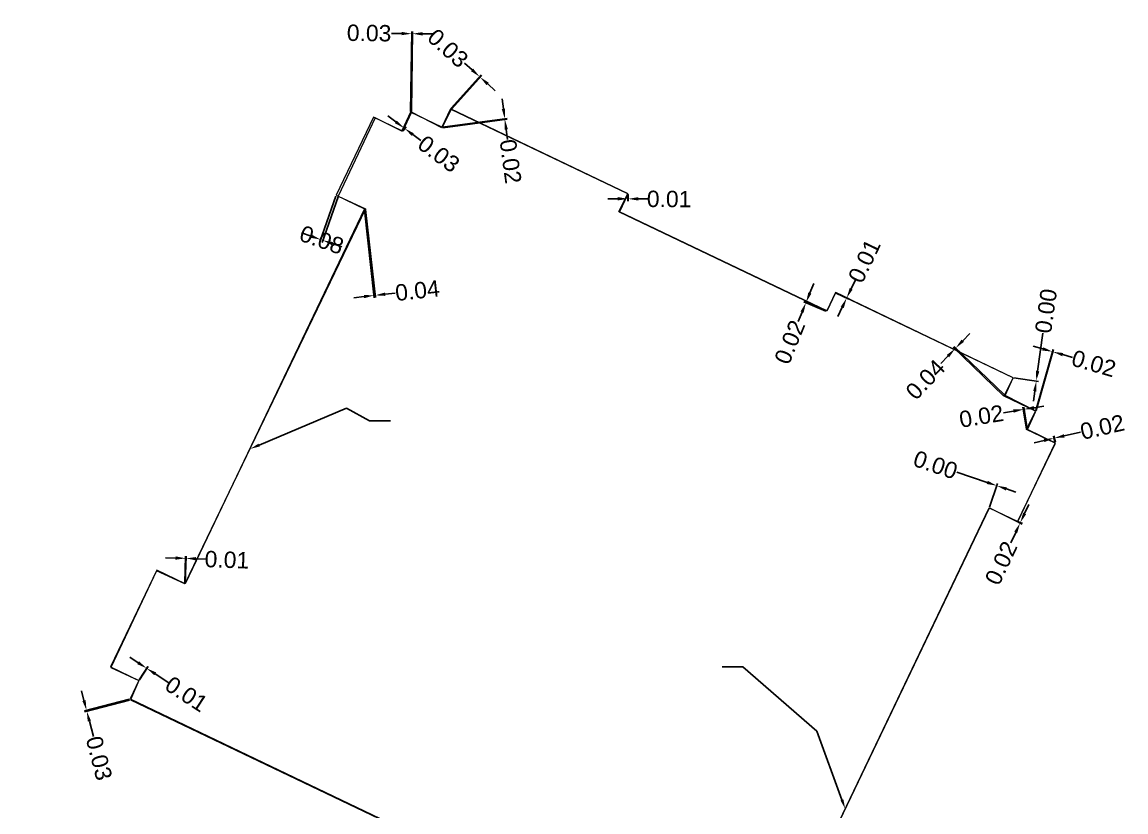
# Model space of a CAD drawing. Header units: metres. Extents: x 7511825.8 to 7511863.2, y 4693252.3 to 4693310.3.
# Drawn here: x 7511825.84 to 7511860.9, y 4693285.25 to 4693310.34 of the extents above; entities that cross this region are included whole.
import ezdxf
from ezdxf import colors
from ezdxf.entities.mleader import LeaderData, LeaderLine
from ezdxf.math import Vec2, Vec3

# ---------------------------------------------------------------- set-up
doc = ezdxf.new("R2010")
doc.units = ezdxf.units.M
for name, color, linetype, lineweight in [('dim', 7, 'Continuous', 0), ('kati 10 ekzekutim', 1, 'Continuous', 0), ('kati 10 ekzekutim pikat', 1, 'Continuous', 0), ('kati 10 projekt', 250, 'Continuous', 0)]:
    doc.layers.add(name, color=color, linetype=linetype, lineweight=lineweight)
doc.styles.get("Standard").update_dxf_attribs({"font": 'arial.ttf'})
doc.dimstyles.get("Standard").update_dxf_attribs({"dimtxt": 0.18, "dimasz": 0.18, "dimexe": 0.18, "dimexo": 0.0625, "dimgap": 0.09, "dimtad": 0, "dimtih": 1, "dimtoh": 1, "dimdec": 4, "dimzin": 0, "dimdsep": 46, "dimtxsty": 'Standard', "dimcen": 0.09, "dimadec": 0, "dimazin": 0, "dimtfac": 1, "dimtdec": 4, "dimtofl": 0, "dimtmove": 0, "dimatfit": 3, "dimfxl": 1, "dimtolj": 1, "dimtzin": 0, "dimarcsym": 0})

# ---------------------------------------------------------------- blocks, each defined once
blk = doc.blocks.new('*D117')
at = {"layer": 'Defpoints', "color": 0, "transparency": 16777216}
for p in [(7511850.740827044, 4693301.438492816), (7511851.395573542, 4693301.152291633), (7511851.401999999, 4693301.168, 662.271)]:
    blk.add_point(p, dxfattribs=at)
at = {"layer": 'dim', "color": 0, "lineweight": -2, "transparency": 16777216}
for p, q in [((7511850.861994531, 4693301.734665805), (7511850.983162019, 4693302.030838795)), ((7511851.372435026, 4693301.161757844), (7511850.667761663, 4693301.450047135)), ((7511851.378861483, 4693301.17746621), (7511850.674188121, 4693301.465755502)), ((7511850.613233097, 4693301.126611462), (7511850.492065609, 4693300.830438472))]:
    blk.add_line(p, q, dxfattribs=at)
at = {"layer": 'dim', "color": 0, "transparency": 16777216}
for points in [[(7511850.812632365, 4693301.754860387), (7511850.911356697, 4693301.714471225), (7511850.740827044, 4693301.438492816)], [(7511850.563870931, 4693301.146806043), (7511850.662595263, 4693301.10641688), (7511850.734400585, 4693301.422784451)]]:
    blk.add_solid(points, dxfattribs=at)
at = {"layer": 'dim', "color": 0, "transparency": 16777216, "insert": (7511850.223717023, 4693300.174506719), "char_height": 0.52, "attachment_point": 5, "rotation": 67.75001341345263}
blk.add_mtext('\\A1;0.02', dxfattribs=at)
blk = doc.blocks.new('*D146')
at = {"layer": 'Defpoints', "color": 0, "transparency": 16777216}
for p in [(7511858.611860547, 4693297.122342274), (7511858.648187622, 4693296.963661868), (7511858.664978767, 4693296.967505904, 662.325)]:
    blk.add_point(p, dxfattribs=at)
at = {"layer": 'dim', "color": 0, "lineweight": -2, "transparency": 16777216}
for p, q in [((7511858.642608644, 4693296.988031419), (7511858.595793091, 4693297.192526581)), ((7511858.659399789, 4693296.991875455), (7511858.612584235, 4693297.196370617)), ((7511858.940581942, 4693297.197597228), (7511859.460986943, 4693297.316734757)), ((7511858.299930298, 4693297.050931355), (7511857.988000048, 4693296.979520437))]:
    blk.add_line(p, q, dxfattribs=at)
at = {"layer": 'dim', "color": 0, "transparency": 16777216}
for points in [[(7511858.928680123, 4693297.249585603), (7511858.952483762, 4693297.145608854), (7511858.628651692, 4693297.126186309)], [(7511858.288028479, 4693297.10291973), (7511858.311832118, 4693296.998942981), (7511858.611860547, 4693297.122342274)]]:
    blk.add_solid(points, dxfattribs=at)
at = {"layer": 'dim', "color": 0, "transparency": 16777216, "insert": (7511860.151816165, 4693297.4748879), "char_height": 0.52, "attachment_point": 5, "rotation": 12.894651400279377}
blk.add_mtext('\\A1;0.02', dxfattribs=at)
blk = doc.blocks.new('*D147')
at = {"layer": 'Defpoints', "color": 0, "transparency": 16777216}
for p in [(7511858.56893853, 4693299.870106551), (7511858.026443625, 4693297.981468433), (7511858.041999999, 4693297.977, 662.264)]:
    blk.add_point(p, dxfattribs=at)
at = {"layer": 'dim', "color": 0, "lineweight": -2, "transparency": 16777216}
for p, q in [((7511858.261375234, 4693299.958451438), (7511857.953811939, 4693300.046796325)), ((7511858.03334557, 4693298.005496816), (7511858.58881613, 4693299.939308291)), ((7511858.048901944, 4693298.001028383), (7511858.604372504, 4693299.934839858)), ((7511858.892058201, 4693299.777293229), (7511859.199621496, 4693299.688948343))]:
    blk.add_line(p, q, dxfattribs=at)
at = {"layer": 'dim', "color": 0, "transparency": 16777216}
for points in [[(7511858.276099383, 4693300.009711987), (7511858.246651087, 4693299.907190887), (7511858.56893853, 4693299.870106551)], [(7511858.90678235, 4693299.828553779), (7511858.877334054, 4693299.72603268), (7511858.584494905, 4693299.865638117)]]:
    blk.add_solid(points, dxfattribs=at)
at = {"layer": 'dim', "color": 0, "transparency": 16777216, "insert": (7511859.880779263, 4693299.493291687), "char_height": 0.52, "attachment_point": 5, "rotation": 343.97374738316637}
blk.add_mtext('\\A1;0.02', dxfattribs=at)
blk = doc.blocks.new('*D148')
at = {"layer": 'Defpoints', "color": 0, "transparency": 16777216}
for p in [(7511857.314, 4693299.038999999, 643.937), (7511857.314479898, 4693299.042417168), (7511858.05201736, 4693298.938839299)]:
    blk.add_point(p, dxfattribs=at)
at = {"layer": 'dim', "color": 0, "lineweight": -2, "transparency": 16777216}
for p, q in [((7511858.09652062, 4693299.255729595), (7511858.265467442, 4693300.458733765)), ((7511857.338757056, 4693299.035523182), (7511858.122837778, 4693298.925408896)), ((7511857.339236953, 4693299.038940351), (7511858.123317677, 4693298.928826065)), ((7511858.007034201, 4693298.618531833), (7511857.962530941, 4693298.301641539))]:
    blk.add_line(p, q, dxfattribs=at)
at = {"layer": 'dim', "color": 0, "transparency": 16777216}
for points in [[(7511857.954219151, 4693298.625949043), (7511858.059849251, 4693298.611114623), (7511858.051537462, 4693298.93542213)], [(7511858.043705571, 4693299.263146805), (7511858.14933567, 4693299.248312385), (7511858.05201736, 4693298.938839299)]]:
    blk.add_solid(points, dxfattribs=at)
at = {"layer": 'dim', "color": 0, "transparency": 16777216, "insert": (7511858.364275076, 4693301.162304258), "char_height": 0.52, "attachment_point": 5, "rotation": 82.00580966402521}
blk.add_mtext('\\A1;0.00', dxfattribs=at)
blk = doc.blocks.new('*D149')
at = {"layer": 'Defpoints', "color": 0, "transparency": 16777216}
for p in [(7511857.664724937, 4693298.040300157), (7511857.746030821, 4693297.395065249), (7511857.769999999, 4693297.399, 662.278)]:
    blk.add_point(p, dxfattribs=at)
at = {"layer": 'dim', "color": 0, "lineweight": -2, "transparency": 16777216}
for p, q in [((7511857.324982226, 4693297.984528402), (7511857.00920869, 4693297.932691399)), ((7511857.741981056, 4693297.419735056), (7511857.629092434, 4693298.107414451)), ((7511857.765950233, 4693297.423669808), (7511857.653061612, 4693298.111349203)), ((7511857.980498472, 4693298.09213716), (7511858.296272006, 4693298.143974164))]:
    blk.add_line(p, q, dxfattribs=at)
at = {"layer": 'dim', "color": 0, "transparency": 16777216}
for points in [[(7511857.316342724, 4693298.037157325), (7511857.333621726, 4693297.931899481), (7511857.64075576, 4693298.036365406)], [(7511857.971858973, 4693298.144766083), (7511857.989137974, 4693298.039508238), (7511857.664724937, 4693298.040300157)]]:
    blk.add_solid(points, dxfattribs=at)
at = {"layer": 'dim', "color": 0, "transparency": 16777216, "insert": (7511856.309867781, 4693297.817888437), "char_height": 0.52, "attachment_point": 5, "rotation": 9.322458729208755}
blk.add_mtext('\\A1;0.02', dxfattribs=at)
blk = doc.blocks.new('*D150')
at = {"layer": 'Defpoints', "color": 0, "transparency": 16777216}
for p in [(7511855.494478484, 4693299.987427413), (7511857.034067085, 4693298.456013962), (7511857.060000001, 4693298.483000001, 662.369)]:
    blk.add_point(p, dxfattribs=at)
at = {"layer": 'dim', "color": 0, "lineweight": -2, "transparency": 16777216}
for p, q in [((7511855.716205739, 4693300.21815891), (7511855.937932995, 4693300.448890409)), ((7511857.016041187, 4693298.473336404), (7511855.416630981, 4693300.010330006)), ((7511857.041974103, 4693298.500322443), (7511855.442563896, 4693300.037316046)), ((7511855.246818312, 4693299.729709877), (7511855.025091056, 4693299.498978378))]:
    blk.add_line(p, q, dxfattribs=at)
at = {"layer": 'dim', "color": 0, "transparency": 16777216}
for points in [[(7511855.67775049, 4693300.255113453), (7511855.754660988, 4693300.181204367), (7511855.494478484, 4693299.987427413)], [(7511855.208363063, 4693299.766664419), (7511855.285273561, 4693299.692755334), (7511855.468545568, 4693299.960441373)]]:
    blk.add_solid(points, dxfattribs=at)
at = {"layer": 'dim', "color": 0, "transparency": 16777216, "insert": (7511854.532927634, 4693298.986828426), "char_height": 0.52, "attachment_point": 5, "rotation": 46.140075121250945}
blk.add_mtext('\\A1;0.04', dxfattribs=at)
blk = doc.blocks.new('*D151')
at = {"layer": 'Defpoints', "color": 0, "transparency": 16777216}
for p in [(7511857.451999998, 4693294.462, 662.325), (7511857.461825812, 4693294.482725419), (7511857.545861803, 4693294.44288439)]:
    blk.add_point(p, dxfattribs=at)
at = {"layer": 'dim', "color": 0, "lineweight": -2, "transparency": 16777216}
for p, q in [((7511857.6829464, 4693294.732034548), (7511857.820030997, 4693295.021184704)), ((7511857.474589854, 4693294.451290267), (7511857.601094773, 4693294.391314938)), ((7511857.484415669, 4693294.472015685), (7511857.610920588, 4693294.412040357)), ((7511857.398951391, 4693294.133008813), (7511857.240140876, 4693293.798032555))]:
    blk.add_line(p, q, dxfattribs=at)
at = {"layer": 'dim', "color": 0, "transparency": 16777216}
for points in [[(7511857.634754706, 4693294.754881982), (7511857.731138093, 4693294.709187116), (7511857.545861803, 4693294.44288439)], [(7511857.350759698, 4693294.155856246), (7511857.447143085, 4693294.110161381), (7511857.536035988, 4693294.422158971)]]:
    blk.add_solid(points, dxfattribs=at)
at = {"layer": 'dim', "color": 0, "transparency": 16777216, "insert": (7511856.936540807, 4693293.157654207), "char_height": 0.52, "attachment_point": 5, "rotation": 64.6346114417342}
blk.add_mtext('\\A1;0.02', dxfattribs=at)
blk = doc.blocks.new('*D152')
at = {"layer": 'Defpoints', "color": 0, "transparency": 16777216}
for p in [(7511856.800652249, 4693295.614118751), (7511856.55966704, 4693294.914129744), (7511856.562999999, 4693294.912999999, 643.937)]:
    blk.add_point(p, dxfattribs=at)
at = {"layer": 'dim', "color": 0, "lineweight": -2, "transparency": 16777216}
for p, q in [((7511856.494256219, 4693295.717975203), (7511855.524459405, 4693296.046698964)), ((7511856.567692563, 4693294.937806548), (7511856.820432797, 4693295.683437687)), ((7511856.571025524, 4693294.936676802), (7511856.823765757, 4693295.682307942)), ((7511857.103715317, 4693295.511392046), (7511857.406778386, 4693295.408665339))]:
    blk.add_line(p, q, dxfattribs=at)
at = {"layer": 'dim', "color": 0, "transparency": 16777216}
for points in [[(7511856.511377336, 4693295.768485714), (7511856.4771351, 4693295.66746469), (7511856.797319287, 4693295.615248497)], [(7511857.120836435, 4693295.561902557), (7511857.0865942, 4693295.460881533), (7511856.800652249, 4693295.614118751)]]:
    blk.add_solid(points, dxfattribs=at)
at = {"layer": 'dim', "color": 0, "transparency": 16777216, "insert": (7511854.851588586, 4693296.274776251), "char_height": 0.52, "attachment_point": 5, "rotation": 341.27532079865784}
blk.add_mtext('\\A1;0.00', dxfattribs=at)
blk = doc.blocks.new('*D153')
at = {"layer": 'Defpoints', "color": 0, "transparency": 16777216}
for p in [(7511851.675986332, 4693301.738694796), (7511851.678999998, 4693301.744999999, 643.937), (7511852.028955064, 4693301.569988096)]:
    blk.add_point(p, dxfattribs=at)
at = {"layer": 'dim', "color": 0, "lineweight": -2, "transparency": 16777216}
for p, q in [((7511852.169964965, 4693301.865009492), (7511852.307961199, 4693302.153725682)), ((7511851.698542284, 4693301.72791384), (7511852.093916207, 4693301.538938943)), ((7511851.701555951, 4693301.734219043), (7511852.096929872, 4693301.545244146)), ((7511851.890958829, 4693301.281271905), (7511851.752962595, 4693300.992555713))]:
    blk.add_line(p, q, dxfattribs=at)
at = {"layer": 'dim', "color": 0, "transparency": 16777216}
for points in [[(7511852.121845598, 4693301.888008865), (7511852.21808433, 4693301.842010119), (7511852.03196873, 4693301.576293299)], [(7511851.842839463, 4693301.304271277), (7511851.939078195, 4693301.258272532), (7511852.028955064, 4693301.569988096)]]:
    blk.add_solid(points, dxfattribs=at)
at = {"layer": 'dim', "color": 0, "transparency": 16777216, "insert": (7511852.59308321, 4693302.750258927), "char_height": 0.52, "attachment_point": 5, "rotation": 64.45383281616799}
blk.add_mtext('\\A1;0.01', dxfattribs=at)
blk = doc.blocks.new('*D155')
at = {"layer": 'Defpoints', "color": 0, "transparency": 16777216}
for p in [(7511845.080017254, 4693304.724989077), (7511845.081000001, 4693304.888, 662.238), (7511845.090231013, 4693304.887944349)]:
    blk.add_point(p, dxfattribs=at)
at = {"layer": 'dim', "color": 0, "lineweight": -2, "transparency": 16777216}
for p, q in [((7511844.760023069, 4693304.726918233), (7511844.440028884, 4693304.728847387)), ((7511845.080849285, 4693304.863000454), (7511845.079583194, 4693304.652990386)), ((7511845.090080298, 4693304.862944803), (7511845.088814206, 4693304.652934735)), ((7511845.409242451, 4693304.723004271), (7511845.729236635, 4693304.721075116))]:
    blk.add_line(p, q, dxfattribs=at)
at = {"layer": 'dim', "color": 0, "transparency": 16777216}
for points in [[(7511844.760344595, 4693304.780250597), (7511844.759701543, 4693304.673585868), (7511845.080017254, 4693304.724989077)], [(7511845.409563977, 4693304.776336635), (7511845.408920925, 4693304.669671907), (7511845.089248266, 4693304.724933426)]]:
    blk.add_solid(points, dxfattribs=at)
at = {"layer": 'dim', "color": 0, "transparency": 16777216, "insert": (7511846.390395152, 4693304.717089177), "char_height": 0.52, "attachment_point": 5, "rotation": 359.6545840232282}
blk.add_mtext('\\A1;0.01', dxfattribs=at)
blk = doc.blocks.new('*D156')
at = {"layer": 'Defpoints', "color": 0, "transparency": 16777216}
for p in [(7511840.369513756, 4693308.604764197), (7511839.45173746, 4693307.58422216), (7511839.472000002, 4693307.566000001, 662.28)]:
    blk.add_point(p, dxfattribs=at)
at = {"layer": 'dim', "color": 0, "lineweight": -2, "transparency": 16777216}
for p, q in [((7511840.131577158, 4693308.818741241), (7511839.893640561, 4693309.032718286)), ((7511839.468454416, 4693307.602810957), (7511840.417658591, 4693308.65829993)), ((7511839.488716958, 4693307.584588797), (7511840.437921133, 4693308.640077771)), ((7511840.627712894, 4693308.372564992), (7511840.865649492, 4693308.158587947))]:
    blk.add_line(p, q, dxfattribs=at)
at = {"layer": 'dim', "color": 0, "transparency": 16777216}
for points in [[(7511840.167239998, 4693308.85839734), (7511840.095914318, 4693308.779085142), (7511840.369513756, 4693308.604764197)], [(7511840.663375735, 4693308.412221091), (7511840.592050055, 4693308.332908891), (7511840.389776298, 4693308.586542036)]]:
    blk.add_solid(points, dxfattribs=at)
at = {"layer": 'dim', "color": 0, "transparency": 16777216, "insert": (7511839.364706369, 4693309.508390278), "char_height": 0.52, "attachment_point": 5, "rotation": 318.03486555030565}
blk.add_mtext('\\A1;0.03', dxfattribs=at)
blk = doc.blocks.new('*D157')
at = {"layer": 'Defpoints', "color": 0, "transparency": 16777216}
for p in [(7511839.171324668, 4693306.997819001), (7511841.170774139, 4693307.267721188), (7511839.174, 4693306.978000001, 662.286)]:
    blk.add_point(p, dxfattribs=at)
at = {"layer": 'dim', "color": 0, "lineweight": -2, "transparency": 16777216}
for p, q in [((7511841.127966158, 4693307.584844945), (7511841.085158177, 4693307.901968701)), ((7511839.196099962, 4693307.001163375), (7511841.242126985, 4693307.277352984)), ((7511839.198775293, 4693306.981344375), (7511841.244802317, 4693307.257533984)), ((7511841.216257453, 4693306.930778434), (7511841.259065434, 4693306.613654677))]:
    blk.add_line(p, q, dxfattribs=at)
at = {"layer": 'dim', "color": 0, "transparency": 16777216}
for points in [[(7511841.180820119, 4693307.591979608), (7511841.075112199, 4693307.577710281), (7511841.170774139, 4693307.267721188)], [(7511841.269111413, 4693306.937913097), (7511841.163403493, 4693306.92364377), (7511841.173449472, 4693307.247902189)]]:
    blk.add_solid(points, dxfattribs=at)
at = {"layer": 'dim', "color": 0, "transparency": 16777216, "insert": (7511841.353871899, 4693305.911323441), "char_height": 0.52, "attachment_point": 5, "rotation": 277.6877866746855}
blk.add_mtext('\\A1;0.02', dxfattribs=at)
blk = doc.blocks.new('*D158')
at = {"layer": 'Defpoints', "color": 0, "transparency": 16777216}
for p in [(7511838.239585439, 4693309.968984483), (7511838.178950141, 4693307.472363831), (7511838.206000001, 4693307.472, 662.277)]:
    blk.add_point(p, dxfattribs=at)
at = {"layer": 'dim', "color": 0, "lineweight": -2, "transparency": 16777216}
for p, q in [((7511837.89256452, 4693309.973652053), (7511837.572593464, 4693309.977955791)), ((7511838.17928637, 4693307.497361571), (7511838.21350392, 4693310.041341802)), ((7511838.20633623, 4693307.496997739), (7511838.24055378, 4693310.040977971)), ((7511838.559556496, 4693309.964680745), (7511838.879527554, 4693309.960377007))]:
    blk.add_line(p, q, dxfattribs=at)
at = {"layer": 'dim', "color": 0, "transparency": 16777216}
for points in [[(7511837.89328181, 4693310.026980563), (7511837.89184723, 4693309.920323543), (7511838.212535579, 4693309.969348314)], [(7511838.560273786, 4693310.018009256), (7511838.558839207, 4693309.911352236), (7511838.239585439, 4693309.968984483)]]:
    blk.add_solid(points, dxfattribs=at)
at = {"layer": 'dim', "color": 0, "transparency": 16777216, "insert": (7511836.861296274, 4693309.987523022), "char_height": 0.52, "attachment_point": 5, "rotation": 359.22939537607215}
blk.add_mtext('\\A1;0.03', dxfattribs=at)
blk = doc.blocks.new('*D159')
at = {"layer": 'Defpoints', "color": 0, "transparency": 16777216}
for p in [(7511835.810016808, 4693304.836428468), (7511835.883, 4693304.810999999, 662.301), (7511835.320764005, 4693303.432205829)]:
    blk.add_point(p, dxfattribs=at)
at = {"layer": 'dim', "color": 0, "lineweight": -2, "transparency": 16777216}
for p, q in [((7511835.801791383, 4693304.812820368), (7511835.29707478, 4693303.364214502)), ((7511835.874774574, 4693304.787391899), (7511835.370057972, 4693303.338786034)), ((7511835.018580329, 4693303.537491278), (7511834.716396653, 4693303.642776726)), ((7511835.695930874, 4693303.301491911), (7511835.99811455, 4693303.196206463))]:
    blk.add_line(p, q, dxfattribs=at)
at = {"layer": 'dim', "color": 0, "transparency": 16777216}
for points in [[(7511835.036127903, 4693303.587855224), (7511835.001032754, 4693303.487127332), (7511835.320764005, 4693303.432205829)], [(7511835.713478449, 4693303.351855857), (7511835.678383299, 4693303.251127966), (7511835.393747197, 4693303.40677736)]]:
    blk.add_solid(points, dxfattribs=at)
at = {"layer": 'dim', "color": 0, "transparency": 16777216, "insert": (7511835.357255601, 4693303.419491595), "char_height": 0.52, "attachment_point": 5, "rotation": 340.79087607625837}
blk.add_mtext('\\A1;0.08', dxfattribs=at)
blk = doc.blocks.new('*D160')
at = {"layer": 'Defpoints', "color": 0, "transparency": 16777216}
for p in [(7511836.712175517, 4693304.405024175), (7511836.748, 4693304.409, 662.285), (7511837.017229294, 4693301.656313509)]:
    blk.add_point(p, dxfattribs=at)
at = {"layer": 'dim', "color": 0, "lineweight": -2, "transparency": 16777216}
for p, q in [((7511836.714933104, 4693304.380176727), (7511837.025171144, 4693301.584752856)), ((7511836.750757586, 4693304.384152551), (7511837.060995626, 4693301.588728681)), ((7511836.699181949, 4693301.621016399), (7511836.381134603, 4693301.585719288)), ((7511837.371101122, 4693301.695586445), (7511837.689148468, 4693301.730883555))]:
    blk.add_line(p, q, dxfattribs=at)
at = {"layer": 'dim', "color": 0, "transparency": 16777216}
for points in [[(7511837.365218271, 4693301.748594336), (7511837.376983974, 4693301.642578554), (7511837.053053777, 4693301.660289334)], [(7511836.693299097, 4693301.674024289), (7511836.705064801, 4693301.568008509), (7511837.017229294, 4693301.656313509)]]:
    blk.add_solid(points, dxfattribs=at)
at = {"layer": 'dim', "color": 0, "transparency": 16777216, "insert": (7511838.395111609, 4693301.809231824), "char_height": 0.52, "attachment_point": 5, "rotation": 6.332809584146477}
blk.add_mtext('\\A1;0.04', dxfattribs=at)
blk = doc.blocks.new('*D162')
at = {"layer": 'Defpoints', "color": 0, "transparency": 16777216}
for p in [(7511837.89853735, 4693306.885960671), (7511837.923999999, 4693306.866999999, 662.282), (7511837.966139855, 4693306.976745376)]:
    blk.add_point(p, dxfattribs=at)
at = {"layer": 'dim', "color": 0, "lineweight": -2, "transparency": 16777216}
for p, q in [((7511837.709481826, 4693307.167864857), (7511837.452823795, 4693307.358984338)), ((7511837.913468559, 4693306.906012081), (7511838.009141738, 4693307.034493432)), ((7511837.938931208, 4693306.887051408), (7511838.034604387, 4693307.015532761)), ((7511838.248260534, 4693306.766665224), (7511838.504918564, 4693306.575545743))]:
    blk.add_line(p, q, dxfattribs=at)
at = {"layer": 'dim', "color": 0, "transparency": 16777216}
for points in [[(7511837.741335072, 4693307.210641196), (7511837.677628579, 4693307.125088518), (7511837.966139855, 4693306.976745376)], [(7511838.280113781, 4693306.809441563), (7511838.216407287, 4693306.723888885), (7511837.991602505, 4693306.957784705)]]:
    blk.add_solid(points, dxfattribs=at)
at = {"layer": 'dim', "color": 0, "transparency": 16777216, "insert": (7511839.075470589, 4693306.150686225), "char_height": 0.52, "attachment_point": 5, "rotation": 323.32691963720623}
blk.add_mtext('\\A1;0.03', dxfattribs=at)
blk = doc.blocks.new('*D163')
at = {"layer": 'Defpoints', "color": 0, "transparency": 16777216}
for p in [(7511831.031942181, 4693293.306592003), (7511831.004000002, 4693292.497, 662.271), (7511831.017638866, 4693292.49652927)]:
    blk.add_point(p, dxfattribs=at)
at = {"layer": 'dim', "color": 0, "lineweight": -2, "transparency": 16777216}
for p, q in [((7511830.712132604, 4693293.317629879), (7511830.392323028, 4693293.328667756)), ((7511831.004862336, 4693292.521985124), (7511831.034425704, 4693293.378549158)), ((7511831.0185012, 4693292.521514393), (7511831.048064568, 4693293.378078427)), ((7511831.365390622, 4693293.295083395), (7511831.685200199, 4693293.284045518))]:
    blk.add_line(p, q, dxfattribs=at)
at = {"layer": 'dim', "color": 0, "transparency": 16777216}
for points in [[(7511830.71397225, 4693293.370931476), (7511830.710292958, 4693293.264328283), (7511831.031942181, 4693293.306592003)], [(7511831.367230268, 4693293.348384992), (7511831.363550976, 4693293.241781799), (7511831.045581046, 4693293.306121272)]]:
    blk.add_solid(points, dxfattribs=at)
at = {"layer": 'dim', "color": 0, "transparency": 16777216, "insert": (7511832.345977285, 4693293.261239522), "char_height": 0.52, "attachment_point": 5, "rotation": 358.02328364597645}
blk.add_mtext('\\A1;0.01', dxfattribs=at)
blk = doc.blocks.new('*D166')
at = {"layer": 'Defpoints', "color": 0, "transparency": 16777216}
for p in [(7511829.794379975, 4693289.816891192), (7511829.545, 4693289.433, 643.937), (7511829.550864575, 4693289.429190308)]:
    blk.add_point(p, dxfattribs=at)
at = {"layer": 'dim', "color": 0, "lineweight": -2, "transparency": 16777216}
for p, q in [((7511829.526030339, 4693289.991214091), (7511829.257680703, 4693290.16553699)), ((7511829.558618977, 4693289.453964815), (7511829.833602627, 4693289.87726986)), ((7511829.564483552, 4693289.450155122), (7511829.839467202, 4693289.873460168)), ((7511830.068594186, 4693289.638758602), (7511830.504150812, 4693289.355816187))]:
    blk.add_line(p, q, dxfattribs=at)
at = {"layer": 'dim', "color": 0, "transparency": 16777216}
for points in [[(7511829.555084156, 4693290.03593903), (7511829.496976523, 4693289.946489152), (7511829.794379975, 4693289.816891192)], [(7511830.097648002, 4693289.683483541), (7511830.039540369, 4693289.594033662), (7511829.80024455, 4693289.813081499)]]:
    blk.add_solid(points, dxfattribs=at)
at = {"layer": 'dim', "color": 0, "transparency": 16777216, "insert": (7511831.058603535, 4693288.995637551), "char_height": 0.52, "attachment_point": 5, "rotation": 326.991799950042}
blk.add_mtext('\\A1;0.01', dxfattribs=at)
blk = doc.blocks.new('*D167')
at = {"layer": 'Defpoints', "color": 0, "transparency": 16777216}
for p in [(7511829.270451475, 4693288.8427865), (7511829.279, 4693288.809999999, 662.257), (7511827.886235882, 4693288.481875711)]:
    blk.add_point(p, dxfattribs=at)
at = {"layer": 'dim', "color": 0, "lineweight": -2, "transparency": 16777216}
for p, q in [((7511827.805500446, 4693288.791523559), (7511827.72476501, 4693289.101171406)), ((7511829.246260237, 4693288.836479045), (7511827.816565115, 4693288.463710238)), ((7511829.254808762, 4693288.803692543), (7511827.825113641, 4693288.430923737)), ((7511827.975519843, 4693288.139441363), (7511828.103720784, 4693287.647747163))]:
    blk.add_line(p, q, dxfattribs=at)
at = {"layer": 'dim', "color": 0, "transparency": 16777216}
for points in [[(7511827.85710842, 4693288.804979464), (7511827.753892472, 4693288.778067653), (7511827.886235882, 4693288.481875711)], [(7511828.027127817, 4693288.152897269), (7511827.92391187, 4693288.125985457), (7511827.894784408, 4693288.44908921)]]:
    blk.add_solid(points, dxfattribs=at)
at = {"layer": 'dim', "color": 0, "transparency": 16777216, "insert": (7511828.283196043, 4693286.959398519), "char_height": 0.52, "attachment_point": 5, "rotation": 284.61355176837446}
blk.add_mtext('\\A1;0.03', dxfattribs=at)

msp = doc.modelspace()

# ---------------------------------------------------------------- linework, layer by layer
at = {"layer": 'kati 10 ekzekutim', "elevation": 643.937, "flags": 128}
msp.add_lwpolyline([(7511850.861, 4693282.988), (7511856.563, 4693294.913), (7511857.452, 4693294.462), (7511858.664978767, 4693296.967505904), (7511857.77, 4693297.399), (7511858.042, 4693297.977), (7511857.06, 4693298.483), (7511857.314, 4693299.039), (7511851.679, 4693301.745), (7511851.402, 4693301.168), (7511844.793, 4693304.32), (7511845.081, 4693304.888), (7511839.472, 4693307.566), (7511839.174, 4693306.978), (7511838.206, 4693307.472), (7511837.924, 4693306.867), (7511837.053, 4693307.294), (7511835.883, 4693304.811), (7511836.748, 4693304.409), (7511831.004, 4693292.497), (7511830.108, 4693292.916), (7511828.656, 4693289.839), (7511829.545, 4693289.433), (7511829.279, 4693288.81), (7511849.114, 4693279.344)], dxfattribs=at)
at = {"layer": 'kati 10 projekt', "flags": 128}
msp.add_lwpolyline([(7511850.865130386, 4693283.005634842), (7511856.559667039, 4693294.914129745), (7511857.461825814, 4693294.48272542), (7511858.648187622, 4693296.963661868), (7511857.746030822, 4693297.395065249), (7511858.026443626, 4693297.981468434), (7511857.034067085, 4693298.456013962), (7511857.314479899, 4693299.042417169), (7511851.675986333, 4693301.738694796), (7511851.395573542, 4693301.152291635), (7511844.809818095, 4693304.301541248), (7511845.090231013, 4693304.887944349), (7511839.451737458, 4693307.58422216), (7511839.171324668, 4693306.997819), (7511838.17895014, 4693307.472363831), (7511837.898537349, 4693306.885960671), (7511836.996378617, 4693307.317364916), (7511835.810016809, 4693304.836428468), (7511836.712175517, 4693304.405024175), (7511831.017638865, 4693292.49652927), (7511830.115480157, 4693292.927933563), (7511828.648705932, 4693289.860594509), (7511829.550864575, 4693289.429190307), (7511829.270451475, 4693288.8427865), (7511849.11794495, 4693279.351891078)], dxfattribs=at)

# ---------------------------------------------------------------- dimensions: what is measured, and where the dimension line sits
at = {"layer": 'dim', "color": 5}
for base, p1, p2, angle, picture, middle in [((7511838.239585439, 4693309.968984483), (7511838.17895014, 4693307.472363831), (7511838.206, 4693307.472, 662.277), 359.22939734840037, '*D158', (7511836.861296274, 4693309.987523022)), ((7511840.369513756, 4693308.604764197), (7511839.472, 4693307.566, 662.28), (7511839.451737458, 4693307.58422216), 138.03486555030568, '*D156', (7511839.364706369, 4693309.508390278)), ((7511841.170774139, 4693307.267721188), (7511839.174, 4693306.978, 662.286), (7511839.171324668, 4693306.997819), 97.68778403045921, '*D157', (7511841.353871899, 4693305.911323441)), ((7511837.966139855, 4693306.976745376), (7511837.924, 4693306.867, 662.282), (7511837.898537349, 4693306.885960671), 143.32691963720623, '*D162', (7511839.075470589, 4693306.150686225)), ((7511845.080017254, 4693304.724989077), (7511845.090231013, 4693304.887944349), (7511845.081, 4693304.888, 662.238), 179.65458402322824, '*D155', (7511846.390395152, 4693304.717089177)), ((7511835.320764005, 4693303.432205829), (7511835.883, 4693304.811, 662.301), (7511835.810016809, 4693304.836428468), 160.79087607625837, '*D159', (7511835.357255601, 4693303.419491595)), ((7511837.017229294, 4693301.656313509), (7511836.748, 4693304.409, 662.285), (7511836.712175517, 4693304.405024175), 186.33280958414645, '*D160', (7511838.395111609, 4693301.809231824)), ((7511852.028955064, 4693301.569988096), (7511851.679, 4693301.745, 643.937), (7511851.675986333, 4693301.738694796), 244.45383281616796, '*D153', (7511852.59308321, 4693302.750258927)), ((7511850.740827044, 4693301.438492816), (7511851.395573542, 4693301.152291635), (7511851.402, 4693301.168, 662.271), 67.75001341345263, '*D117', (7511850.223717023, 4693300.174506719)), ((7511858.05201736, 4693298.938839299), (7511857.314, 4693299.039, 643.937), (7511857.314479899, 4693299.042417169), 82.00580966402521, '*D148', (7511858.364275076, 4693301.162304258)), ((7511855.494478484, 4693299.987427413), (7511857.034067085, 4693298.456013962), (7511857.06, 4693298.483, 662.369), 46.14007512125094, '*D150', (7511854.532927634, 4693298.986828426)), ((7511858.56893853, 4693299.870106551), (7511858.042, 4693297.977, 662.264), (7511858.026443626, 4693297.981468434), 163.9737442144496, '*D147', (7511859.880779263, 4693299.493291687)), ((7511857.664724937, 4693298.040300157), (7511857.746030822, 4693297.395065249), (7511857.77, 4693297.399, 662.278), 9.32245872920875, '*D149', (7511856.309867781, 4693297.817888437)), ((7511858.611860547, 4693297.122342274), (7511858.664978767, 4693296.967505904, 662.325), (7511858.648187622, 4693296.963661868), 192.89465140027937, '*D146', (7511860.151816165, 4693297.4748879)), ((7511856.800652249, 4693295.614118751), (7511856.559667039, 4693294.914129745), (7511856.563, 4693294.913, 643.937), 341.27532079865784, '*D152', (7511854.851588586, 4693296.274776251)), ((7511857.545861803, 4693294.44288439), (7511857.452, 4693294.462, 662.325), (7511857.461825814, 4693294.48272542), 64.6346114417342, '*D151', (7511856.936540807, 4693293.157654207)), ((7511831.031942181, 4693293.306592003), (7511831.017638865, 4693292.49652927), (7511831.004, 4693292.497, 662.271), 178.02328364597648, '*D163', (7511832.345977285, 4693293.261239522)), ((7511829.794379975, 4693289.816891192), (7511829.550864575, 4693289.429190307), (7511829.545, 4693289.433, 643.937), 146.991799950042, '*D166', (7511831.058603535, 4693288.995637551)), ((7511827.886235882, 4693288.481875711), (7511829.279, 4693288.81, 662.257), (7511829.270451475, 4693288.8427865), 104.61355176837446, '*D167', (7511828.283196043, 4693286.959398519))]:
    dim = msp.add_linear_dim(base=base, p1=p1, p2=p2, angle=angle, dimstyle='Standard', override={"dimscale": 0.4, "dimtxt": 1.3, "dimasz": 0.8, "dimtih": 0, "dimtoh": 0, "dimdec": 2, "dimcen": 0, "dimtdec": 2}, dxfattribs=at)
    dim.commit()
    dim.dimension.update_dxf_attribs({"geometry": picture, "text_midpoint": middle, "dimtype": 161})

# ---------------------------------------------------------------- leaders
at = {"layer": 'kati 10 ekzekutim pikat'}
ml = msp.add_multileader_mtext('Standard', dxfattribs=at)
ml.set_content('', color=256)
ml.set_leader_properties()
ml.build(insert=Vec2(0, 0))
ml.multileader.update_dxf_attribs({"text_left_attachment_type": 6, "text_right_attachment_type": 6, "dogleg_length": 0.36, "arrow_head_size": 0.3})
ctx = ml.context
ctx.base_point, ctx.char_height, ctx.arrow_head_size, ctx.landing_gap_size, ctx.plane_origin = Vec3(7511838.580783276, 4693289.867244213), 0.8, 0.3, 0.3, Vec3(7511851.532061932, 4693285.223665833)
ctx.left_attachment, ctx.right_attachment, ctx.text_align_type = 6, 6, 2
notes = []
notes.append((ctx, [(0, (1, 1, 0), (7511848.73096063, 4693289.867244213), (-1, 0), 0.36, [(0, [(7511851.982593913, 4693285.354650219), (7511851.081272925, 4693287.820791792)], 0, [])])]))
ctx.mtext.insert, ctx.mtext.alignment, ctx.mtext.flow_direction = Vec3(7511848.070960629, 4693290.827244213), 3, 5
at = {"layer": 'kati 10 projekt'}
ml = msp.add_multileader_mtext('Standard', dxfattribs=at)
ml.set_content('', color=256)
ml.set_leader_properties()
ml.build(insert=Vec2(0, 0))
ml.multileader.update_dxf_attribs({"text_left_attachment_type": 6, "text_right_attachment_type": 6, "dogleg_length": 0.36, "arrow_head_size": 0.3})
ctx = ml.context
ctx.base_point, ctx.char_height, ctx.arrow_head_size, ctx.landing_gap_size, ctx.plane_origin = Vec3(7511837.238925399, 4693297.678807692), 0.8, 0.3, 0.3, Vec3(7511845.616744476, 4693291.207089549)
ctx.left_attachment, ctx.right_attachment = 6, 6
notes.append((ctx, [(1, (1, 1, 0), (7511836.878925399, 4693297.678807692), (1, 0), 0.36, [(0, [(7511833.092860577, 4693296.787362286), (7511836.14317513, 4693298.076233732)], 0, [])])]))
ctx.mtext.insert, ctx.mtext.flow_direction = Vec3(7511837.538925399, 4693298.638807692), 5
for ctx, leaders in notes:
    for number, flags, end, landing, length, lines in leaders:
        leader = LeaderData()
        leader.index, (leader.has_last_leader_line, leader.has_dogleg_vector, leader.attachment_direction) = number, flags
        leader.last_leader_point, leader.dogleg_vector, leader.dogleg_length = Vec3(end), Vec3(landing), length
        for number, points, colour, breaks in lines:
            line = LeaderLine()
            line.index, line.vertices, line.color, line.breaks = number, Vec3.list(points), colors.encode_raw_color(colour), breaks
            leader.lines.append(line)
        ctx.leaders.append(leader)

doc.saveas('drawing.dxf')
